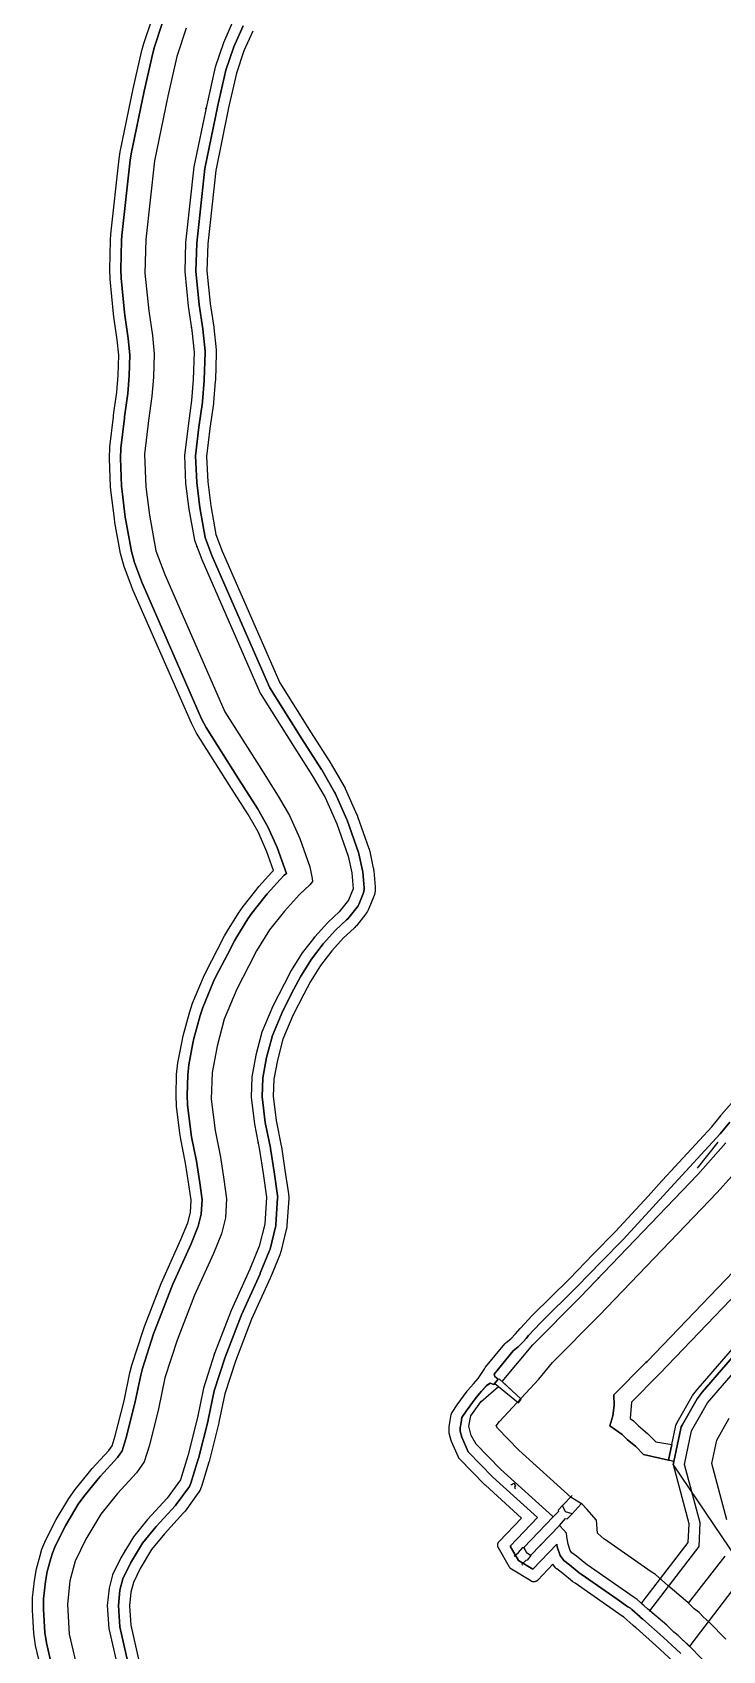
# Model space of a CAD drawing. Header units: inches. Extents: x 87989 to 118156, y 435697 to 451526.
# Drawn here: x 97531 to 97844, y 446225 to 446957 of the extents above; entities that cross this region are included whole.
import ezdxf

# ---------------------------------------------------------------- set-up
doc = ezdxf.new("R2010")
doc.units = ezdxf.units.IN
doc.header["$MEASUREMENT"] = 0
for name, color, linetype, true_color in [('As_waterkering_BWK', 7, 'Continuous', 0x7b8981), ('Beschermingszone_BWK', 7, 'Continuous', 0xcf890d), ('Grens_bebouwingsvrije_zone_BWK', 7, 'Continuous', 0x6789ae), ('Kernzone_BWK', 7, 'Continuous', 0xcb89af), ('Kunstwerken_BWK', 7, 'Continuous', 0xc78952), ('Referentiepunten_BWK', 7, 'Continuous', 0x178980)]:
    doc.layers.add(name, color=color, linetype=linetype, true_color=true_color)

msp = doc.modelspace()

# ---------------------------------------------------------------- linework, layer by layer
at = {"layer": 'As_waterkering_BWK'}
for points in [[(97622.2997, 446962.5733), (97617.8017, 446952.5191), (97614.0976, 446941.4066), (97610.2611, 446924.4733), (97604.4403, 446896.2951), (97600.7361, 446862.1638), (97600.3392, 446848.9346), (97601.9267, 446833.3241), (97603.5142, 446822.3439), (97604.5725, 446812.422), (97604.1757, 446800.1188), (97603.3819, 446790.5938), (97601.7944, 446779.2167), (97600.2069, 446765.7229), (97600.7361, 446753.0229), (97602.1913, 446741.3812), (97604.7048, 446727.3583), (97608.0121, 446718.627), (97634.4705, 446658.1696), (97649.1549, 446634.8862), (97658.0185, 446620.9956), (97663.8393, 446610.9414), (97669.131, 446599.0351), (97674.2904, 446584.483), (97675.8779, 446576.9424), (97676.5394, 446569.6663), (97674.4227, 446564.5069), (97670.1893, 446559.2152), (97665.03, 446554.4527), (97659.2091, 446547.9704), (97653.5206, 446540.6944), (97648.4935, 446532.6246), (97645.3185, 446526.5391), (97640.1591, 446516.6172), (97635.2643, 446504.8433), (97632.4861, 446494.3922), (97630.6341, 446484.6026), (97630.3695, 446475.3422), (97631.8247, 446463.1713), (97634.2059, 446451.3973), (97635.7934, 446440.814), (97637.3809, 446430.0983), (97636.5872, 446417.9275), (97634.0736, 446407.8733), (97629.8403, 446397.5545), (97621.3736, 446378.769), (97613.833, 446359.3221), (97608.8059, 446343.7117), (97606.0278, 446330.3502), (97601.6621, 446313.02), (97598.3548, 446302.172), (97592.4017, 446293.9699), (97583.5381, 446284.3126), (97577.0558, 446276.3751), (97571.3673, 446266.8501), (97567.6631, 446259.1771), (97566.0756, 446253.224), (97565.2818, 446245.4188), (97565.9433, 446234.9677), (97569.7798, 446218.4312)], [(97767.0789, 446285.425), (97766.9424, 446285.5643), (97743.2824, 446307.0169), (97732.1496, 446318.3727), (97729.9006, 446322.3415), (97728.9746, 446326.4425), (97729.7683, 446331.205), (97734.3986, 446337.555), (97742.3361, 446344.4342), (97751.4412, 446337.0824), (97752.6548, 446338.7457), (97744.0559, 446346.6832), (97757.8142, 446363.352), (97779.2455, 446384.9155), (97832.5121, 446440.3913), (97845.2592, 446454.6334)], [(97810.8506, 446242.9693), (97833.0963, 446271.9888), (97833.6544, 446282.7786), (97826.5852, 446309.1949), (97829.7477, 446324.4494), (97836.9456, 446337.0393), (97875.8394, 446382.0186)], [(97835.0371, 446220.4598), (97827.949, 446227.6678), (97825.1328, 446230.2271), (97823.6344, 446231.8231), (97821.731, 446233.3036), (97818.53, 446236.4238), (97809.7737, 446243.8872), (97805.0367, 446248.1329), (97803.7897, 446248.8968), (97782.5111, 446263.7384), (97781.7919, 446264.1923), (97777.6361, 446267.6491), (97775.5351, 446269.2288), (97774.7414, 446270.2871), (97773.8153, 446273.0652), (97773.2862, 446276.3725), (97773.1539, 446278.0923), (97771.9632, 446279.4153), (97769.9133, 446281.6012)]]:
    msp.add_lwpolyline(points, dxfattribs=at)
msp.add_lwpolyline([(97767.0789, 446285.425), (97753.7624, 446271.5202), (97755.0192, 446269.3543), (97757.0247, 446268.1243), (97769.9133, 446281.6012), (97772.6776, 446284.7599), (97773.355, 446284.4985), (97775.641, 446286.8236), (97772.6274, 446287.7728), (97771.2991, 446290.5309), (97769.387, 446288.4834), (97769.4762, 446287.9349)], close=True, dxfattribs=at)
at = {"layer": 'Beschermingszone_BWK'}
for points in [[(97821.4297, 446220.0352), (97813.4707, 446227.3086), (97804.5684, 446235.1875), (97804.541, 446235.2109), (97804.418, 446235.3125), (97804.3867, 446235.3398), (97803.2754, 446236.2852), (97803.25, 446236.3086), (97803.1289, 446236.4141), (97803.1074, 446236.4336), (97799.0391, 446240.0781), (97798.377, 446240.4844), (97798.293, 446240.5391), (97798.252, 446240.5664), (97776.9785, 446255.4062), (97776.0391, 446255.9961), (97775.9844, 446256.0352), (97775.8516, 446256.1289), (97775.7754, 446256.1914), (97771.4297, 446259.8047), (97768.6641, 446261.8828), (97768.5273, 446261.9961), (97768.4082, 446262.1094), (97768.2949, 446262.2266), (97768.1836, 446262.3633), (97766.9395, 446264.0234), (97760.0684, 446256.8398), (97760.0293, 446256.8008), (97759.9102, 446256.6875), (97759.7852, 446256.582), (97759.6504, 446256.4883), (97759.5117, 446256.4023), (97759.3672, 446256.3242), (97759.2188, 446256.2578), (97759.0664, 446256.1992), (97758.9102, 446256.1523), (97758.75, 446256.1133), (97758.5879, 446256.0898), (97758.4258, 446256.0742), (97758.2617, 446256.0664), (97758.0996, 446256.0742), (97757.9355, 446256.0898), (97757.7754, 446256.1133), (97757.6152, 446256.1523), (97757.459, 446256.1992), (97757.3047, 446256.2578), (97757.1563, 446256.3242), (97757.0117, 446256.4023), (97756.9551, 446256.4375), (97748.1758, 446261.8203), (97748.0938, 446261.8711), (97747.9609, 446261.9688), (97747.834, 446262.0703), (97747.7148, 446262.1836), (97747.6035, 446262.3047), (97747.5, 446262.4297), (97747.4043, 446262.5625), (97747.3203, 446262.6953), (97742.2813, 446271.3828), (97742.2031, 446271.5273), (97742.1348, 446271.6758), (97742.0781, 446271.832), (97742.0293, 446271.9883), (97741.9922, 446272.1484), (97741.9668, 446272.3086), (97741.9512, 446272.4727), (97741.9453, 446272.6328), (97741.9512, 446272.7969), (97741.9668, 446272.9609), (97741.9922, 446273.1211), (97742.0293, 446273.2813), (97742.0781, 446273.4375), (97742.1348, 446273.5898), (97742.2031, 446273.7383), (97742.2793, 446273.8828), (97742.3652, 446274.0234), (97742.4609, 446274.1563), (97742.5645, 446274.2813), (97742.6387, 446274.3633), (97752.7559, 446284.9297), (97736.4023, 446299.7578), (97736.3047, 446299.8516), (97724.6914, 446311.6953), (97724.5977, 446311.7969), (97724.4941, 446311.9219), (97724.3984, 446312.0547), (97724.3125, 446312.1953), (97724.2344, 446312.3398), (97724.1934, 446312.4297), (97721.0078, 446319.6055), (97720.9844, 446319.6641), (97720.9258, 446319.8164), (97720.875, 446319.9844), (97720.0273, 446323.2578), (97719.9961, 446323.3984), (97719.9688, 446323.5586), (97719.9531, 446323.7227), (97719.9492, 446323.8867), (97719.9492, 446323.9687), (97720.0215, 446326.1211), (97720.0254, 446326.1992), (97720.041, 446326.3633), (97720.0488, 446326.4141), (97720.4316, 446328.9219), (97720.4453, 446329), (97720.9609, 446331.7813), (97720.9668, 446331.8125), (97721.0039, 446331.9727), (97721.0508, 446332.1289), (97721.1094, 446332.2813), (97721.1758, 446332.4297), (97721.2539, 446332.5742), (97721.3418, 446332.7188), (97723.6074, 446336.082), (97723.6289, 446336.1133), (97723.6719, 446336.1758), (97723.6953, 446336.207), (97728.1211, 446342.3672), (97728.168, 446342.4297), (97728.1914, 446342.4609), (97728.3379, 446342.6445), (97728.4141, 446342.7344), (97730.959, 446345.6563), (97730.9902, 446345.6875), (97733.1289, 446348.043), (97736.084, 446352.6602), (97736.1113, 446352.6992), (97736.1445, 446352.75), (97736.3652, 446353.0625), (97736.4258, 446353.1484), (97736.4824, 446353.2148), (97745.1465, 446363.7148), (97745.1953, 446363.7695), (97745.3027, 446363.8867), (97745.6211, 446364.207), (97745.7422, 446364.3203), (97745.7852, 446364.3555), (97747.8359, 446366.0703), (97749.9824, 446368.2773), (97750.0098, 446368.3086), (97751.082, 446369.4844), (97751.1074, 446369.5156), (97752.1426, 446370.7305), (97752.1738, 446370.7656), (97752.2559, 446370.8594), (97752.2949, 446370.9023), (97757.6309, 446376.6133), (97757.6641, 446376.6484), (97757.7344, 446376.7227), (97757.7637, 446376.75), (97774.4414, 446393.2344), (97785.2246, 446404.3398), (97795.3184, 446414.5742), (97795.3477, 446414.6055), (97810.0586, 446430.6328), (97816.4531, 446437.6797), (97816.4941, 446437.7227), (97816.5645, 446437.7969), (97838.8633, 446461.9219), (97842.7656, 446466.8242), (97842.8145, 446466.9102), (97842.9043, 446467.0547), (97842.998, 446467.1875), (97843.043, 446467.2422), (97843.2227, 446467.4648), (97843.2832, 446467.5352), (97851.2637, 446476.6172)], [(97846.9805, 446464.0898), (97842.709, 446458.7266), (97820.1563, 446434.3164), (97813.752, 446427.2617), (97798.9551, 446411.1406), (97788.7988, 446400.8398), (97777.9922, 446389.7148), (97761.2852, 446373.1992), (97755.9492, 446367.4883), (97754.8477, 446366.1953), (97753.6387, 446364.8672), (97751.2422, 446362.4023), (97748.9961, 446360.5234), (97740.3379, 446350.0352), (97740.7383, 446349.0391), (97742.207, 446347.7656), (97740.2109, 446345.3984), (97738.5547, 446345.9531), (97736.9707, 446344.8398), (97734.707, 446342.3477), (97732.1816, 446339.4492), (97727.7559, 446333.2891), (97725.7813, 446330.3594), (97725.3672, 446328.1289), (97725.0137, 446325.8047), (97724.959, 446324.1602), (97725.6621, 446321.4453), (97728.5801, 446314.8711), (97739.8145, 446303.4102), (97759.9219, 446285.1797), (97747.5508, 446272.2617), (97751.3281, 446265.7539), (97757.8496, 446261.7539), (97768.7402, 446273.1406), (97768.9434, 446271.8711), (97770.2539, 446267.9375), (97771.9609, 446265.6602), (97774.5332, 446263.7266), (97778.8457, 446260.1406), (97779.7461, 446259.5703), (97796.0625, 446248.1914), (97800.9297, 446244.7969), (97801.0508, 446244.7109), (97801.1777, 446244.6328), (97802.0371, 446244.1055), (97802.6855, 446243.5273), (97806.4355, 446240.1641), (97806.5059, 446240.1016), (97807.6172, 446239.1563), (97816.8145, 446231.0273), (97824.9023, 446223.6367)], [(97855.9424, 446366.6523), (97834.543, 446341.9043), (97832.1875, 446338.791), (97825.4072, 446326.9316), (97825.0488, 446326.1602), (97824.8516, 446325.4648), (97821.75, 446310.502), (97819.332, 446311.1563), (97820.8018, 446318.2422), (97822.4043, 446325.9727), (97822.4473, 446326.1484), (97822.6445, 446326.8418), (97822.7813, 446327.2109), (97823.1387, 446327.9824), (97823.2363, 446328.1719), (97830.0176, 446340.0313), (97830.1943, 446340.2988), (97832.5488, 446343.4121), (97832.6523, 446343.5391), (97854.0508, 446368.2871)]]:
    msp.add_lwpolyline(points, dxfattribs=at)
for points in [[(97536.6594, 446210.7473, 0), (97532.823, 446227.2838, 0), (97532.0112, 446232.8201, 0), (97531.3497, 446243.2712, 0), (97531.4563, 446248.8587, 0), (97532.2501, 446256.6639, 0), (97533.2236, 446261.9845, 0), (97534.8111, 446267.9377, 0), (97535.7135, 446270.8058, 0), (97537.0443, 446273.9586, 0), (97540.7485, 446281.6315, 0), (97542.1768, 446284.2833, 0), (97547.8654, 446293.8083, 0), (97550.7217, 446297.8813, 0), (97557.204, 446305.8188, 0), (97558.4891, 446307.3028, 0), (97566.0324, 446315.5216, 0), (97567.4935, 446317.5346, 0), (97568.8963, 446322.1358, 0), (97572.8843, 446337.9669, 0), (97575.5178, 446350.633, 0), (97576.4426, 446354.1337, 0), (97581.4697, 446369.7442, 0), (97582.1327, 446371.6141, 0), (97589.6733, 446391.061, 0), (97590.3765, 446392.7396, 0), (97598.6048, 446410.9961, 0), (97601.685, 446418.5041, 0), (97602.8588, 446423.1994, 0), (97603.2174, 446428.6976, 0), (97602.1651, 446435.8008, 0), (97600.7099, 446445.5018, 0), (97598.4994, 446456.4314, 0), (97598.0651, 446459.1348, 0), (97596.6099, 446471.3057, 0), (97596.3833, 446476.3132, 0), (97596.6479, 446485.5736, 0), (97597.2267, 446490.9229, 0), (97599.0788, 446500.7125, 0), (97599.6273, 446503.1268, 0), (97602.4054, 446513.5779, 0), (97603.8692, 446517.8951, 0), (97608.764, 446529.6691, 0), (97609.9937, 446532.3032, 0), (97615.1638, 446542.2457, 0), (97618.3496, 446548.3518, 0), (97619.635, 446550.602, 0), (97624.6621, 446558.6718, 0), (97626.7351, 446561.6357, 0), (97632.4237, 446568.9118, 0), (97633.9115, 446570.6867, 0), (97639.7323, 446577.169, 0), (97640.5249, 446577.9726, 0), (97637.526, 446586.431, 0), (97633.5062, 446595.4755, 0), (97628.9617, 446603.3252, 0), (97620.4448, 446616.673, 0), (97605.7123, 446640.0323, 0), (97603.3227, 446644.5382, 0), (97576.8644, 446704.9956, 0), (97576.2167, 446706.5833, 0), (97572.8324, 446715.5221, 0), (97571.2382, 446721.3595, 0), (97568.7247, 446735.3825, 0), (97568.4538, 446737.164, 0), (97566.9986, 446748.8057, 0), (97566.7656, 446751.6075, 0), (97566.2364, 446764.3075, 0), (97566.4398, 446769.6955, 0), (97568.0273, 446783.1893, 0), (97568.1207, 446783.9154, 0), (97569.5777, 446794.3578, 0), (97570.2212, 446802.08, 0), (97570.5142, 446811.161, 0), (97569.7733, 446818.1068, 0), (97568.2766, 446828.459, 0), (97568.1012, 446829.8842, 0), (97566.5137, 446845.4947, 0), (97566.3545, 446849.9541, 0), (97566.7514, 446863.1833, 0), (97566.9346, 446865.8321, 0), (97570.6387, 446899.9635, 0), (97571.1433, 446903.1733, 0), (97577.0328, 446931.6687, 0), (97580.938, 446948.9193, 0), (97581.8423, 446952.1584, 0), (97585.5465, 446963.2709, 0)], [(97590.2899, 446961.6898, 0), (97586.5858, 446950.5772, 0), (97585.8144, 446947.8145, 0), (97581.9193, 446930.6106, 0), (97576.0399, 446902.1618, 0), (97575.6095, 446899.424, 0), (97571.9054, 446865.2927, 0), (97571.7491, 446863.0334, 0), (97571.3522, 446849.8042, 0), (97571.488, 446846.0005, 0), (97573.0755, 446830.3901, 0), (97573.2251, 446829.1745, 0), (97574.7352, 446818.7299, 0), (97575.5228, 446811.3464, 0), (97575.2145, 446801.7916, 0), (97574.5489, 446793.8043, 0), (97573.0727, 446783.2244, 0), (97572.993, 446782.6051, 0), (97571.4055, 446769.1113, 0), (97571.2321, 446764.5157, 0), (97571.7612, 446751.8156, 0), (97571.96, 446749.4259, 0), (97573.4152, 446737.7842, 0), (97573.6462, 446736.2647, 0), (97576.1598, 446722.2417, 0), (97577.5195, 446717.2627, 0), (97580.8925, 446708.3544, 0), (97581.4449, 446707.0002, 0), (97607.9033, 446646.5428, 0), (97609.9414, 446642.6995, 0), (97624.6669, 446619.3514, 0), (97633.2348, 446605.9238, 0), (97637.967, 446597.7499, 0), (97642.1738, 446588.2846, 0), (97646.3045, 446576.634, 0), (97645.3598, 446575.762, 0), (97643.4525, 446573.8284, 0), (97637.6317, 446567.3461, 0), (97636.3627, 446565.8322, 0), (97630.6742, 446558.5561, 0), (97628.906, 446556.028, 0), (97623.8789, 446547.9582, 0), (97622.7825, 446546.039, 0), (97619.5983, 446539.936, 0), (97614.4298, 446529.9965, 0), (97613.381, 446527.7497, 0), (97608.4862, 446515.9757, 0), (97607.2376, 446512.2934, 0), (97604.4595, 446501.8423, 0), (97603.9916, 446499.783, 0), (97602.1395, 446489.9934, 0), (97601.6459, 446485.4308, 0), (97601.3813, 446476.1704, 0), (97601.5746, 446471.8993, 0), (97603.0298, 446459.7284, 0), (97603.4002, 446457.4225, 0), (97605.6358, 446446.3688, 0), (97607.1104, 446436.5381, 0), (97608.2414, 446428.9036, 0), (97607.8188, 446422.4241, 0), (97606.448, 446416.9407, 0), (97603.1982, 446409.0194, 0), (97594.9349, 446390.6851, 0), (97594.3351, 446389.2534, 0), (97586.7945, 446369.8064, 0), (97586.229, 446368.2115, 0), (97581.2019, 446352.6011, 0), (97580.4131, 446349.6151, 0), (97577.7583, 446336.8468, 0), (97573.7148, 446320.7952, 0), (97572.0319, 446315.2754, 0), (97569.9102, 446312.3522, 0), (97562.1728, 446303.9219, 0), (97561.0767, 446302.6561, 0), (97554.5944, 446294.7186, 0), (97552.1581, 446291.2446, 0), (97546.4695, 446281.7196, 0), (97545.2513, 446279.4578, 0), (97541.5471, 446271.7849, 0), (97540.412, 446269.0957, 0), (97539.6423, 446266.6494, 0), (97538.0548, 446260.6962, 0), (97537.2244, 446256.158, 0), (97536.4306, 446248.3528, 0), (97536.3398, 446243.587, 0), (97537.0012, 446233.1359, 0), (97537.6936, 446228.4138, 0), (97541.5301, 446211.8773, 0)], [(97574.6074, 446219.7461, 0), (97570.9063, 446235.6953, 0), (97570.2988, 446245.3242, 0), (97571.0098, 446252.3203, 0), (97572.373, 446257.4297, 0), (97575.7734, 446264.4766, 0), (97581.1602, 446273.4961, 0), (97587.3203, 446281.0391, 0), (97596.0859, 446290.5898, 0), (97596.4473, 446291.0313, 0), (97602.4004, 446299.2344, 0), (97602.8301, 446299.9453, 0), (97603.1367, 446300.7148, 0), (97606.4453, 446311.5625, 0), (97606.5098, 446311.7969, 0), (97610.877, 446329.1289, 0), (97610.9238, 446329.332, 0), (97613.6465, 446342.4336, 0), (97618.5469, 446357.6523, 0), (97625.9863, 446376.8359, 0), (97634.3984, 446395.5, 0), (97634.4668, 446395.6563, 0), (97638.6992, 446405.9766, 0), (97638.9238, 446406.6602, 0), (97641.4375, 446416.7148, 0), (97641.5117, 446417.0586, 0), (97641.5762, 446417.6016, 0), (97642.3711, 446429.7734, 0), (97642.3809, 446430.0977, 0), (97642.3262, 446430.832, 0), (97640.7383, 446441.5508, 0), (97639.1504, 446452.1406, 0), (97639.1074, 446452.3867, 0), (97636.7656, 446463.9648, 0), (97635.3789, 446475.5703, 0), (97635.6211, 446484.0625, 0), (97637.3652, 446493.2852, 0), (97640.0098, 446503.2344, 0), (97644.6934, 446514.5, 0), (97649.7539, 446524.2305, 0), (97652.8379, 446530.1445, 0), (97657.623, 446537.8242, 0), (97663.043, 446544.7578, 0), (97668.5938, 446550.9375, 0), (97673.5801, 446555.543, 0), (97674.0938, 446556.0938, 0), (97678.3262, 446561.3828, 0), (97678.752, 446562.0078, 0), (97679.0488, 446562.6094, 0), (97681.166, 446567.7695, 0), (97681.4082, 446568.5313, 0), (97681.5273, 446569.3203, 0), (97681.5195, 446570.1172, 0), (97680.8574, 446577.3945, 0), (97680.7715, 446577.9727, 0), (97679.1836, 446585.5117, 0), (97679.0039, 446586.1523, 0), (97673.8438, 446600.707, 0), (97673.6992, 446601.0664, 0), (97668.4082, 446612.9727, 0), (97668.166, 446613.4453, 0), (97662.3457, 446623.5, 0), (97662.2344, 446623.6836, 0), (97653.377, 446637.5664, 0), (97638.9004, 446660.5195, 0), (97612.6426, 446720.5156, 0), (97609.5449, 446728.6953, 0), (97607.1367, 446742.1328, 0), (97605.7227, 446753.4375, 0), (97605.2188, 446765.5352, 0), (97606.7539, 446778.5781, 0), (97608.334, 446789.9023, 0), (97608.3652, 446790.1797, 0), (97609.1582, 446799.7031, 0), (97609.1738, 446799.957, 0), (97609.5703, 446812.2617, 0), (97609.5449, 446812.9531, 0), (97608.4863, 446822.875, 0), (97608.4629, 446823.0586, 0), (97606.8906, 446833.9336, 0), (97605.3477, 446849.1133, 0), (97605.7285, 446861.8203, 0), (97609.3848, 446895.5195, 0), (97615.1387, 446923.3672, 0), (97615.1582, 446923.4609, 0), (97618.9199, 446940.0586, 0), (97622.4668, 446950.7031, 0), (97626.7012, 446960.168, 0)], [(97631.1035, 446957.7656, 0), (97627.1328, 446948.8867, 0), (97623.7402, 446938.7148, 0), (97620.0391, 446922.3789, 0), (97620.0293, 446922.332, 0), (97614.3301, 446894.7422, 0), (97610.7207, 446861.4727, 0), (97610.3535, 446849.293, 0), (97611.8535, 446834.5469, 0), (97613.4141, 446823.75, 0), (97613.4199, 446823.7148, 0), (97613.4492, 446823.4727, 0), (97613.4551, 446823.4297, 0), (97614.5156, 446813.4844, 0), (97614.5234, 446813.3945, 0), (97614.5371, 446813.2148, 0), (97614.541, 446813.1367, 0), (97614.5664, 446812.4453, 0), (97614.5684, 446812.3594, 0), (97614.5684, 446812.1836, 0), (97614.5664, 446812.0977, 0), (97614.1699, 446799.7656, 0), (97614.166, 446799.6992, 0), (97614.1465, 446799.375, 0), (97614.1426, 446799.3203, 0), (97613.3477, 446789.7617, 0), (97613.3438, 446789.7305, 0), (97613.3379, 446789.6602, 0), (97613.334, 446789.625, 0), (97613.3027, 446789.3477, 0), (97613.2988, 446789.3164, 0), (97613.2891, 446789.2383, 0), (97613.2852, 446789.2109, 0), (97611.7129, 446777.9414, 0), (97610.2305, 446765.3438, 0), (97610.7109, 446753.8516, 0), (97612.082, 446742.8828, 0), (97614.3848, 446730.0352, 0), (97617.2734, 446722.4063, 0), (97643.3301, 446662.8672, 0), (97657.5996, 446640.2422, 0), (97666.4629, 446626.3516, 0), (97666.4922, 446626.3047, 0), (97666.6309, 446626.0742, 0), (97666.6582, 446626.0273, 0), (97672.4941, 446615.9492, 0), (97672.5254, 446615.8945, 0), (97672.5898, 446615.7773, 0), (97672.6211, 446615.7188, 0), (97672.8633, 446615.2422, 0), (97672.877, 446615.2148, 0), (97672.8926, 446615.1836, 0), (97672.9492, 446615.0625, 0), (97672.9766, 446615.0039, 0), (97678.2695, 446603.0977, 0), (97678.2891, 446603.0508, 0), (97678.3281, 446602.957, 0), (97678.3438, 446602.918, 0), (97678.4883, 446602.5586, 0), (97678.5059, 446602.5117, 0), (97678.5391, 446602.4219, 0), (97678.5566, 446602.375, 0), (97683.7148, 446587.8242, 0), (97683.7266, 446587.793, 0), (97683.7422, 446587.7461, 0), (97683.793, 446587.5859, 0), (97683.8164, 446587.5078, 0), (97683.9961, 446586.8672, 0), (97684.0039, 446586.8359, 0), (97684.0176, 446586.7852, 0), (97684.0566, 446586.625, 0), (97684.0762, 446586.543, 0), (97685.666, 446578.9883, 0), (97685.6777, 446578.9297, 0), (97685.7031, 446578.7852, 0), (97685.7148, 446578.7148, 0), (97685.8027, 446578.1367, 0), (97685.8105, 446578.0781, 0), (97685.8301, 446577.9219, 0), (97685.8359, 446577.8477, 0), (97686.498, 446570.5703, 0), (97686.5039, 446570.5078, 0), (97686.5059, 446570.4727, 0), (97686.5156, 446570.2734, 0), (97686.5176, 446570.1719, 0), (97686.5273, 446569.375, 0), (97686.5215, 446569.1797, 0), (97686.4941, 446568.7734, 0), (97686.4785, 446568.6211, 0), (97686.4727, 446568.5742, 0), (97686.3535, 446567.7852, 0), (97686.332, 446567.6719, 0), (97686.3145, 446567.5898, 0), (97686.2246, 446567.1992, 0), (97686.2051, 446567.1211, 0), (97686.1719, 446567.0078, 0), (97685.9277, 446566.2461, 0), (97685.9141, 446566.2031, 0), (97685.8965, 446566.1523, 0), (97685.8262, 446565.9648, 0), (97685.791, 446565.8711, 0), (97683.6719, 446560.707, 0), (97683.6406, 446560.6328, 0), (97683.5723, 446560.4805, 0), (97683.5371, 446560.4063, 0), (97683.2402, 446559.8008, 0), (97683.1602, 446559.6523, 0), (97682.9766, 446559.3398, 0), (97682.8887, 446559.1992, 0), (97682.457, 446558.5625, 0), (97682.4004, 446558.4883, 0), (97682.2891, 446558.3359, 0), (97682.2617, 446558.3008, 0), (97682.2305, 446558.2617, 0), (97677.998, 446552.9687, 0), (97677.9375, 446552.8945, 0), (97677.8086, 446552.7461, 0), (97677.752, 446552.6836, 0), (97677.2383, 446552.1328, 0), (97677.1758, 446552.0664, 0), (97677.041, 446551.9336, 0), (97676.9727, 446551.8672, 0), (97672.1563, 446547.4219, 0), (97666.877, 446541.543, 0), (97661.7266, 446534.9531, 0), (97657.1836, 446527.6602, 0), (97654.1875, 446521.918, 0), (97649.2285, 446512.3828, 0), (97644.7559, 446501.625, 0), (97642.2441, 446492.1758, 0), (97640.6074, 446483.5234, 0), (97640.3867, 446475.7969, 0), (97641.707, 446464.7578, 0), (97644.0137, 446453.3437, 0), (97644.0254, 446453.2852, 0), (97644.0801, 446452.9727, 0), (97644.0898, 446452.9102, 0), (97645.6836, 446442.2891, 0), (97647.2734, 446431.5625, 0), (97647.2793, 446431.5234, 0), (97647.2852, 446431.4727, 0), (97647.3047, 446431.2891, 0), (97647.3125, 446431.1992, 0), (97647.3672, 446430.457, 0), (97647.373, 446430.332, 0), (97647.3789, 446430.0664, 0), (97647.3789, 446430.0156, 0), (97647.3789, 446429.9336, 0), (97647.3672, 446429.6094, 0), (97647.3652, 446429.5703, 0), (97647.3613, 446429.4883, 0), (97647.3594, 446429.4492, 0), (97646.5664, 446417.2773, 0), (97646.5605, 446417.207, 0), (97646.5488, 446417.0742, 0), (97646.541, 446417.0039, 0), (97646.4727, 446416.4492, 0), (97646.459, 446416.3516, 0), (97646.4219, 446416.1289, 0), (97646.4082, 446416.0508, 0), (97646.4023, 446416.0195, 0), (97646.3281, 446415.6719, 0), (97646.3184, 446415.6289, 0), (97646.2988, 446415.543, 0), (97646.2891, 446415.5039, 0), (97643.7754, 446405.4492, 0), (97643.7637, 446405.4063, 0), (97643.752, 446405.3594, 0), (97643.7012, 446405.1875, 0), (97643.6758, 446405.1016, 0), (97643.4453, 446404.4023, 0), (97643.4199, 446404.332, 0), (97643.3574, 446404.1602, 0), (97643.3262, 446404.0781, 0), (97639.082, 446393.7344, 0), (97639.0664, 446393.6992, 0), (97638.9824, 446393.5039, 0), (97638.9648, 446393.4648, 0), (97630.5996, 446374.9023, 0), (97623.2617, 446355.9805, 0), (97618.4883, 446341.1523, 0), (97615.8125, 446328.2891, 0), (97615.8008, 446328.2383, 0), (97615.7441, 446327.9844, 0), (97615.7305, 446327.9336, 0), (97611.3516, 446310.5469, 0), (97611.3379, 446310.5, 0), (97611.2539, 446310.1914, 0), (97611.2363, 446310.1328, 0), (97607.9199, 446299.2539, 0), (97607.8926, 446299.168, 0), (97607.8184, 446298.9609, 0), (97607.7832, 446298.8633, 0), (97607.4766, 446298.0937, 0), (97607.4629, 446298.0625, 0), (97607.3945, 446297.9102, 0), (97607.207, 446297.5352, 0), (97607.1348, 446297.3984, 0), (97607.1074, 446297.3516, 0), (97606.6777, 446296.6445, 0), (97606.6211, 446296.5547, 0), (97606.5059, 446296.3789, 0), (97606.4473, 446296.2969, 0), (97600.4941, 446288.0977, 0), (97600.4531, 446288.0391, 0), (97600.3633, 446287.9258, 0), (97600.3203, 446287.8672, 0), (97599.957, 446287.4258, 0), (97599.9102, 446287.3711, 0), (97599.8125, 446287.2578, 0), (97599.7695, 446287.207, 0), (97591.1016, 446277.7617, 0), (97585.2656, 446270.6172, 0), (97580.1797, 446262.1016, 0), (97577.0801, 446255.6836, 0), (97575.9434, 446251.418, 0), (97575.3145, 446245.2266, 0), (97575.8711, 446236.4219, 0), (97579.4355, 446221.0586, 0)], [(97868.5783, 446405.7614, 0), (97815.3117, 446350.2856, 0), (97814.7095, 446349.6692, 0), (97802.5392, 446337.4237, 0), (97801.8704, 446329.9707, 0), (97803.4385, 446328.8332, 0), (97805.6637, 446326.6079, 0), (97809.8393, 446323.2041, 0), (97813.6062, 446319.3529, 0), (97820.8013, 446318.2417, 0), (97819.3325, 446311.1568, 0), (97807.9199, 446313.6551, 0), (97804.4344, 446317.2991, 0), (97800.5214, 446320.4796, 0), (97798.2962, 446322.7048, 0), (97792.7192, 446326.6098, 0), (97794.0759, 446331.1787, 0), (97794.6703, 446335.9075, 0), (97794.4865, 446340.67, 0), (97809.0353, 446355.3086, 0), (97809.5411, 446355.8264, 0), (97862.8077, 446411.3022, 0)]]:
    msp.add_polyline3d(points, dxfattribs=at)
at = {"layer": 'Grens_bebouwingsvrije_zone_BWK'}
for points in [[(97601.0072, 446959.0565), (97596.7394, 446946.2532), (97592.668, 446928.283), (97586.6382, 446899.0932), (97582.7653, 446863.4066), (97582.3118, 446848.2911), (97584.0575, 446831.1248), (97585.6514, 446820.1007), (97586.5416, 446811.7544), (97586.1998, 446801.1571), (97585.4856, 446792.5865), (97583.9403, 446781.5123), (97582.1629, 446766.4041), (97582.7827, 446751.5294), (97584.3895, 446738.6751), (97587.2814, 446722.5414), (97591.3401, 446711.8263), (97618.5233, 446649.7127), (97633.9553, 446625.2439), (97642.6355, 446611.6407), (97647.7806, 446602.7536), (97652.399, 446592.3624), (97656.9239, 446579.5998), (97658.0471, 446574.2643), (97658.1625, 446572.9957), (97656.9822, 446571.5204), (97652.2009, 446567.1068), (97645.4064, 446559.5403), (97638.7495, 446551.0256), (97632.8525, 446541.5594), (97629.3542, 446534.8544), (97623.8338, 446524.2382), (97618.1791, 446510.6363), (97614.9218, 446498.3826), (97612.6822, 446486.5448), (97612.3388, 446474.5263), (97614.0381, 446460.3141), (97616.4727, 446448.2761), (97617.9902, 446438.16), (97619.2943, 446429.3568), (97618.731, 446420.7185), (97616.9267, 446413.5014), (97613.3038, 446404.6707), (97604.7653, 446385.7259), (97596.8605, 446365.3398), (97591.3782, 446348.3156), (97588.4812, 446334.3826), (97584.3155, 446317.846), (97582.0165, 446310.3052), (97578.4415, 446305.3796), (97569.9254, 446296.1009), (97562.2791, 446286.738), (97555.5043, 446275.3942), (97550.7108, 446265.4649), (97548.3133, 446256.4741), (97547.224, 446245.7632), (97548.0731, 446232.3475), (97552.3989, 446213.7018)], [(97845.1834, 446230.109), (97837.6556, 446237.7641), (97834.9594, 446240.2144), (97833.0928, 446242.2026), (97830.9434, 446243.8744), (97827.9673, 446246.7754), (97818.988, 446254.4288), (97813.4338, 446259.407), (97811.4573, 446260.6177), (97790.2558, 446275.4056), (97790.0396, 446275.5421), (97787.2221, 446277.8856), (97787.2009, 446278.0181), (97786.7472, 446283.9165), (97782.2734, 446288.8874), (97780.1254, 446291.1779), (97775.2656, 446294.2159), (97751.6043, 446315.6696), (97741.8166, 446325.6534), (97741.2722, 446326.6142), (97742.7664, 446328.6633), (97760.5376, 446347.8002), (97766.7162, 446355.2858), (97787.8298, 446376.5298), (97841.3136, 446432.2317), (97854.2374, 446446.6713)], [(97845.7362, 446284.0507), (97838.9133, 446309.5467), (97841.1111, 446320.1477), (97846.7848, 446330.0718)], [(97828.3045, 446246.4467), (97844.8877, 446267.6465)]]:
    msp.add_lwpolyline(points, dxfattribs=at)
at = {"layer": 'Kernzone_BWK'}
for points in [[(97541.5313, 446211.8789), (97537.6953, 446228.4141), (97537, 446233.1367), (97536.3398, 446243.5859), (97536.4297, 446248.3516), (97537.2227, 446256.1563), (97538.0547, 446260.6953), (97539.6406, 446266.6484), (97540.4102, 446269.0938), (97541.5469, 446271.7852), (97545.25, 446279.457), (97546.4688, 446281.7188), (97552.1563, 446291.2461), (97554.5938, 446294.7188), (97561.0781, 446302.6563), (97562.1719, 446303.9219), (97569.9102, 446312.3516), (97572.0313, 446315.2773), (97573.7148, 446320.7969), (97577.7578, 446336.8477), (97580.4141, 446349.6133), (97581.2031, 446352.6016), (97586.2305, 446368.2109), (97586.793, 446369.8047), (97594.3359, 446389.2539), (97594.9336, 446390.6836), (97603.1992, 446409.0195), (97606.4492, 446416.9414), (97607.8203, 446422.4258), (97608.2422, 446428.9023), (97607.1094, 446436.5391), (97605.6367, 446446.3672), (97603.3984, 446457.4219), (97603.0313, 446459.7266), (97601.5742, 446471.8984), (97601.3828, 446476.1719), (97601.6445, 446485.4297), (97602.1406, 446489.9922), (97603.9922, 446499.7813), (97604.4609, 446501.8438), (97607.2383, 446512.293), (97608.4844, 446515.9766), (97613.3828, 446527.75), (97614.4297, 446529.9961), (97619.5977, 446539.9375), (97622.7813, 446546.0391), (97623.8789, 446547.957), (97628.9063, 446556.0273), (97630.6758, 446558.5547), (97636.3633, 446565.832), (97637.6328, 446567.3477), (97643.4531, 446573.8281), (97645.3594, 446575.7617), (97646.3047, 446576.6328), (97642.1719, 446588.2852), (97637.9688, 446597.75), (97633.2344, 446605.9219), (97624.668, 446619.3516), (97609.9414, 446642.6992), (97607.9023, 446646.543), (97581.4453, 446707), (97580.8906, 446708.3555), (97577.5195, 446717.2617), (97576.1602, 446722.2422), (97573.6445, 446736.2656), (97573.4141, 446737.7852), (97571.9609, 446749.4258), (97571.7617, 446751.8164), (97571.2305, 446764.5156), (97571.4063, 446769.1094), (97572.9922, 446782.6055), (97573.0742, 446783.2227), (97574.5508, 446793.8047), (97575.2148, 446801.793), (97575.5234, 446811.3477), (97574.7344, 446818.7305), (97573.2266, 446829.1758), (97573.0742, 446830.3906), (97571.4883, 446846), (97571.3516, 446849.8047), (97571.75, 446863.0352), (97571.9063, 446865.293), (97575.6094, 446899.4258), (97576.0391, 446902.1602), (97581.918, 446930.6094), (97585.8125, 446947.8164), (97586.5859, 446950.5781), (97590.2891, 446961.6914)], [(97626.7031, 446960.168), (97622.4688, 446950.7031), (97618.918, 446940.0586), (97615.1563, 446923.4609), (97615.1367, 446923.3672), (97609.3867, 446895.5195), (97605.7266, 446861.8203), (97605.3477, 446849.1133), (97606.8906, 446833.9336), (97608.4609, 446823.0586), (97608.4844, 446822.875), (97609.543, 446812.9531), (97609.5703, 446812.2617), (97609.1719, 446799.957), (97609.1602, 446799.7031), (97608.3633, 446790.1797), (97608.332, 446789.9023), (97606.7539, 446778.5781), (97605.2188, 446765.5352), (97605.7227, 446753.4375), (97607.1367, 446742.1328), (97609.543, 446728.6953), (97612.6445, 446720.5156), (97638.8984, 446660.5195), (97653.3789, 446637.5664), (97662.2344, 446623.6836), (97662.3438, 446623.5), (97668.168, 446613.4453), (97668.4102, 446612.9727), (97673.6992, 446601.0664), (97673.8438, 446600.707), (97679.0039, 446586.1523), (97679.1836, 446585.5117), (97680.7695, 446577.9727), (97680.8555, 446577.3945), (97681.5195, 446570.1172), (97681.5273, 446569.3203), (97681.4102, 446568.5313), (97681.1641, 446567.7695), (97679.0469, 446562.6094), (97678.7539, 446562.0078), (97678.3281, 446561.3828), (97674.0938, 446556.0938), (97673.582, 446555.543), (97668.5938, 446550.9375), (97663.043, 446544.7578), (97657.625, 446537.8242), (97652.8398, 446530.1445), (97649.7539, 446524.2305), (97644.6953, 446514.5), (97640.0117, 446503.2344), (97637.3633, 446493.2852), (97635.6211, 446484.0625), (97635.3789, 446475.5703), (97636.7656, 446463.9648), (97639.1055, 446452.3867), (97639.1523, 446452.1406), (97640.7383, 446441.5508), (97642.3281, 446430.832), (97642.3828, 446430.0977), (97642.3711, 446429.7734), (97641.5781, 446417.6016), (97641.5117, 446417.0586), (97641.4375, 446416.7148), (97638.9258, 446406.6602), (97638.6992, 446405.9766), (97634.4648, 446395.6563), (97634.3984, 446395.5), (97625.9883, 446376.8359), (97618.5469, 446357.6523), (97613.6484, 446342.4336), (97610.9219, 446329.332), (97610.875, 446329.1289), (97606.5117, 446311.7969), (97606.4453, 446311.5625), (97603.1367, 446300.7148), (97602.832, 446299.9453), (97602.4023, 446299.2344), (97596.4492, 446291.0313), (97596.0859, 446290.5898), (97587.3203, 446281.0391), (97581.1602, 446273.4961), (97575.7734, 446264.4766), (97572.3711, 446257.4297), (97571.0078, 446252.3203), (97570.2969, 446245.3242), (97570.9063, 446235.6953), (97574.6094, 446219.7461)], [(97824.9023, 446223.6367), (97816.8125, 446231.0273), (97807.6172, 446239.1563), (97806.5078, 446240.1016), (97806.4375, 446240.1641), (97802.6836, 446243.5273), (97802.0391, 446244.1055), (97801.1797, 446244.6328), (97801.0508, 446244.7109), (97800.9297, 446244.7969), (97796.0625, 446248.1914), (97779.7461, 446259.5703), (97778.8477, 446260.1406), (97774.5313, 446263.7266), (97771.9609, 446265.6602), (97770.2539, 446267.9375), (97768.9414, 446271.8711), (97768.7383, 446273.1406), (97757.8516, 446261.7539), (97751.3281, 446265.7539), (97747.5508, 446272.2617), (97759.9219, 446285.1797), (97739.8164, 446303.4102), (97728.5781, 446314.8711), (97725.6602, 446321.4453), (97724.9609, 446324.1602), (97725.0156, 446325.8047), (97725.3672, 446328.1289), (97725.7813, 446330.3594), (97727.7539, 446333.2891), (97732.1836, 446339.4492), (97734.707, 446342.3477), (97736.9727, 446344.8398), (97738.5547, 446345.9531), (97740.2109, 446345.3984), (97742.207, 446347.7656), (97740.7383, 446349.0391), (97740.3398, 446350.0352), (97748.9961, 446360.5234), (97751.2422, 446362.4023), (97753.6406, 446364.8672), (97754.8477, 446366.1953), (97755.9492, 446367.4883), (97761.2852, 446373.1992), (97777.9922, 446389.7148), (97788.7969, 446400.8398), (97798.957, 446411.1406), (97813.75, 446427.2617), (97820.1563, 446434.3164), (97842.7109, 446458.7266), (97846.9805, 446464.0898)], [(97862.8086, 446411.3008), (97809.543, 446355.8281), (97809.0352, 446355.3086), (97794.4883, 446340.6719), (97794.6719, 446335.9063), (97794.0742, 446331.1797), (97792.7188, 446326.6094), (97798.2969, 446322.7031), (97800.5195, 446320.4805), (97804.4336, 446317.3008), (97807.918, 446313.6563), (97819.332, 446311.1563), (97820.325, 446310.8874), (97821.75, 446310.5028), (97821.4406, 446309.0119), (97854.0742, 446260.6406)], [(97851.8761, 446257.039), (97829.8988, 446228.3683), (97828.7538, 446226.8496), (97827.4744, 446228.0993), (97825.133, 446230.227), (97823.634, 446231.823), (97822.9263, 446232.3738), (97821.731, 446233.304), (97818.53, 446236.424), (97810.851, 446242.969), (97809.774, 446243.887), (97808.3217, 446245.1888), (97807.3951, 446246.0194), (97807.3012, 446246.1035), (97807.0953, 446246.2881), (97807.3997, 446246.6852), (97809.2222, 446249.0628), (97828.1829, 446273.7982), (97828.6199, 446282.249), (97821.4696, 446308.9689), (97821.4406, 446309.0119), (97821.4482, 446309.0485), (97821.7499, 446310.5028), (97824.8519, 446325.4644), (97825.0493, 446326.1595), (97825.4071, 446326.931), (97832.1877, 446338.7911), (97834.5431, 446341.9048), (97855.9422, 446366.652)]]:
    msp.add_lwpolyline(points, dxfattribs=at)
at = {"layer": 'Kunstwerken_BWK'}
msp.add_line((97841.6185, 446455.0482), (97832.254, 446443.1829), dxfattribs=at)
for points in [[(97740.6913, 446345.7601), (97751.4068, 446337.0824), (97752.6548, 446338.7457), (97742.6603, 446347.9582)], [(97747.935, 446300.129), (97748.496, 446300.16), (97749.043, 446300.644), (97749.974, 446299.686), (97749.542, 446298.849), (97749.678, 446298.411), (97749.963, 446298.147)]]:
    msp.add_lwpolyline(points, dxfattribs=at)
for points in [[(97771.2998, 446290.5295, 0), (97775.6125, 446295.1714, 0)], [(97771.2998, 446290.5295, 0), (97771.2986, 446290.532, 0), (97769.387, 446288.4834, 0), (97769.4762, 446287.9349, 0), (97767.0789, 446285.425, 0), (97753.7624, 446271.5202, 0), (97753.7803, 446271.4894, 0)], [(97756.7194, 446268.3116, 0), (97757.0247, 446268.1243, 0), (97769.9133, 446281.6012, 0), (97772.6776, 446284.7599, 0), (97773.355, 446284.4985, 0), (97775.641, 446286.8236, 0)], [(97775.641, 446286.8236, 0), (97772.6274, 446287.7728, 0), (97771.2998, 446290.5295, 0)], [(97775.641, 446286.8236, 0), (97779.7052, 446291.28, 0)], [(97753.7803, 446271.4894, 0), (97753.697, 446271.403, 0), (97753.211, 446271.562, 0), (97751.171, 446269.383, 0), (97751.22, 446269.034, 0), (97749.4212, 446267.5753, 0)], [(97753.7803, 446271.4894, 0), (97755.0192, 446269.3543, 0), (97756.7194, 446268.3116, 0)], [(97756.7194, 446268.3116, 0), (97756.936, 446267.91, 0), (97755.269, 446265.796, 0), (97754.628, 446265.687, 0), (97752.943, 446263.975, 0), (97753.142, 446263.771, 0), (97752.9762, 446263.5874, 0)]]:
    msp.add_polyline3d(points, dxfattribs=at)
at = {"layer": 'Referentiepunten_BWK'}
for p in [(97609.9039, 446922.7439), (97603.3197, 446823.6893), (97605.7784, 446724.5239), (97649.2482, 446634.74), (97658.8948, 446547.5684), (97633.5433, 446454.6735), (97787.6121, 446393.6291), (97613.8524, 446359.372), (97734.4463, 446337.5963), (97834.5651, 446332.8755), (97573.3664, 446270.1974), (97761.4059, 446272.7055), (97810.8506, 446242.9693)]:
    msp.add_point(p, dxfattribs=at)

doc.saveas('drawing.dxf')
